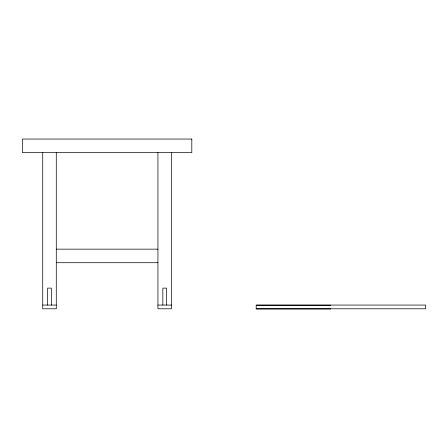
<?xml version="1.0" encoding="UTF-8"?>
<svg xmlns="http://www.w3.org/2000/svg" width="448" height="448" viewBox="0 0 448 448"><rect width="100%" height="100%" fill="white"/><g stroke="black" fill="none" stroke-linecap="round" stroke-linejoin="round"><path stroke-width="0.67" d="M56.28 249.155L157.931 249.155M56.28 262.713L157.931 262.713M42.728 305.066L56.28 305.066M157.931 305.066L171.483 305.066M256.189 305.234L330.73 305.234M256.189 308.79L425.6 308.79L425.6 305.066L256.189 305.066L256.189 308.958L330.73 308.958M171.483 152.594L171.483 308.79L157.931 308.79L157.931 152.594M166.572 305.066L166.572 288.12L162.842 288.12L162.842 305.066M56.28 152.594L56.28 308.79L42.728 308.79L42.728 152.594M51.369 305.066L51.369 288.12L47.645 288.12L47.645 305.066M191.811 139.042L22.4 139.042L22.4 152.594L191.811 152.594L191.811 139.042"/></g></svg>
